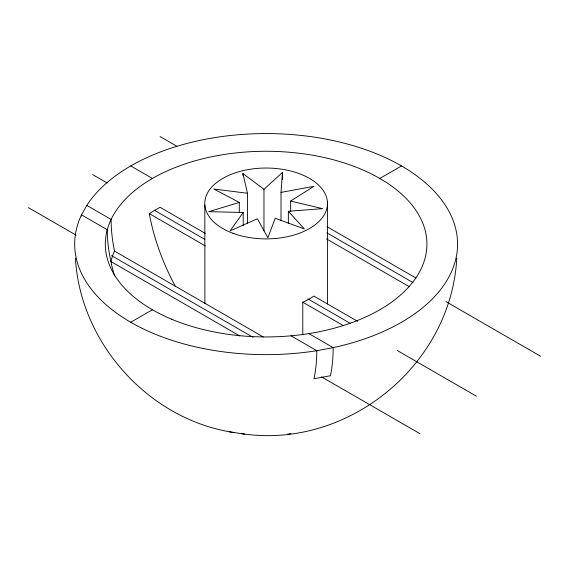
<?xml version="1.0" encoding="UTF-8"?>
<svg xmlns="http://www.w3.org/2000/svg" width="569" height="569" viewBox="0 0 569 569"><rect width="100%" height="100%" fill="white"/><g stroke="black" fill="none" stroke-linecap="round" stroke-linejoin="round"><path stroke-width="0.85" d="M281.015 220.708L281.015 192.386L282.437 172.478L263.973 189.313L263.973 230.914M456.793 258.148C451.082 365.305 347.46 449.873 241.391 433.656M291.036 335.824L316.798 350.696A166.383 96.061 60 0 1 313.953 378.741L330.454 375.76A174.214 100.585 60 0 0 333.171 347.638A191.447 110.535 0 0 0 401.494 165.949A191.447 110.535 0 0 0 86.794 205.395L81.502 214.847A166.319 96.026 60 0 0 81.502 216.099M239.293 212.173L239.293 202.436L208.723 211.675L243.198 212.493L230.068 230.914L257.387 218.745L267.843 237.735L275.225 218.268L304.372 228.937L288.355 211.291L322.559 208.645L290.645 201.063L290.645 211.689M175.373 286.442A160.536 92.626 60 0 1 149.298 213.581L160.017 207.272L205.281 233.404M290.645 201.063L313.896 186.348L281.015 192.386M111.588 264.407L110.927 261.534A129.931 75.016 60 0 1 107.257 229.72L81.502 214.847A191.447 110.535 0 0 0 130.742 322.26L152.414 309.749M379.822 178.46L401.494 165.949M287.587 434.14L290.844 433.656M247.494 223.375L247.494 193.282L213.788 189.015L239.293 202.436M75.442 258.148C80.151 343.655 149.547 420.15 234.343 432.575M229.513 431.85L244.656 434.14M327.004 226.682L416.031 278.077M160.109 136.581L177.016 146.34M326.891 232.87L412.966 282.565M446.018 301.648L540.55 356.222M326.528 238.916L409.388 286.755M130.742 165.949L152.414 178.46M357.56 321.321L313.832 296.072A61.36 35.427 0 0 1 302.779 302.203L302.779 334.821M92.569 174.583L107.185 183.026M154.114 210.117L204.883 239.428M307.964 298.938L350.269 323.37M397.198 350.461L476.431 396.209M149.263 213.574L205.381 245.972M302.779 302.203L343.52 325.731M86.794 205.395L111.104 219.428A139.761 80.691 60 0 0 114.497 251.085A156.639 90.435 0 0 0 110.927 261.534L239.805 335.938M308.86 333.605L333.171 347.638L316.798 350.696A191.447 110.535 0 0 1 130.742 322.26M114.504 251.085L263.283 336.976M28.45 207.657L76.146 235.189M111.531 255.623L253.077 337.339M321.542 376.87L420.007 433.72M242.906 175.302L242.906 173.531L263.973 189.313M242.906 173.531L247.494 193.282M204.812 204.968L204.904 303.554M327.424 201.974L327.431 303.931M288.355 211.291L288.355 223.681M282.437 172.478L282.437 179.562M243.198 212.493L243.198 225.765M114.604 275.908A128.95 74.646 59.9 0 1 111.474 264.379M232.977 233.283A61.36 35.427 0 0 0 327.417 205.132A61.36 35.427 0 0 0 237.97 171.987A61.36 35.427 0 0 0 232.977 233.283M171.767 319.28A160.807 92.839 0 0 0 426.06 253.696A160.807 92.839 0 0 0 200.53 159.341A160.807 92.839 0 0 0 171.767 319.28"/></g></svg>
